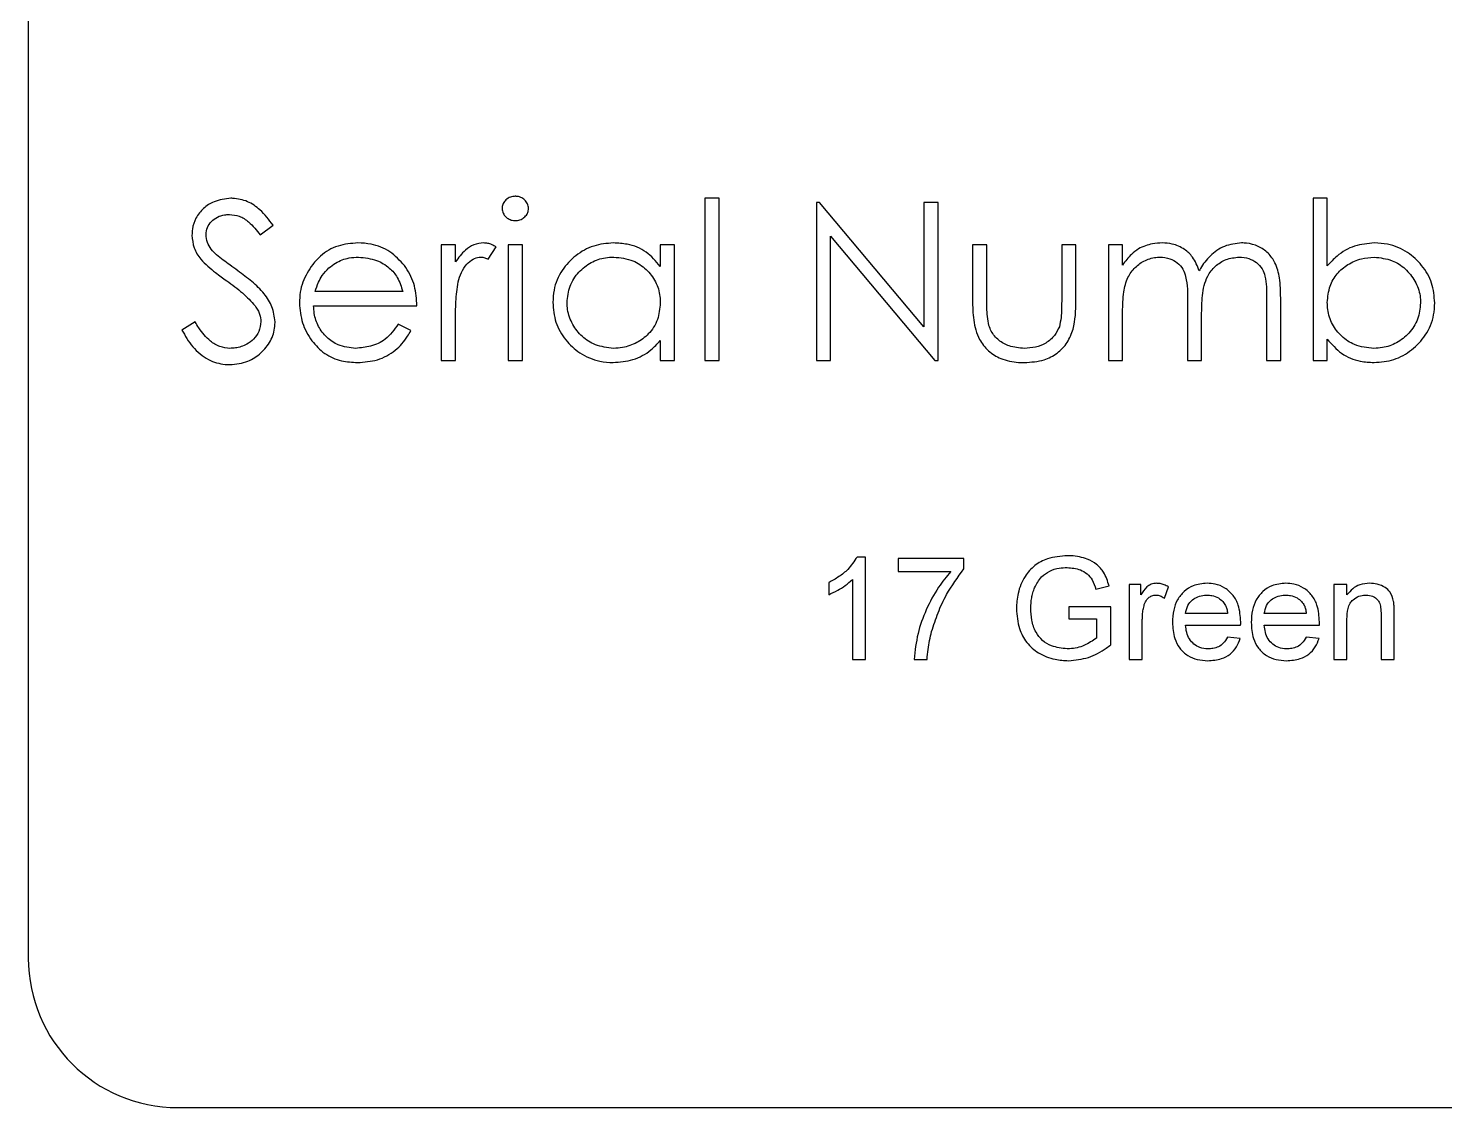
# Model space of a CAD drawing. Extents: x 75 to 2075, y 25 to 1460.
# Drawn here: x 801.24 to 829.67, y 1144.53 to 1166.2 of the extents above; entities that cross this region are included whole.
import ezdxf

# ---------------------------------------------------------------- set-up
doc = ezdxf.new("R2010")
doc.units = 0
doc.header["$LTSCALE"] = 5
doc.linetypes.add('SLD-KATı', pattern=[0])
doc.layers.get('0').update_dxf_attribs({"linetype": 'CONTINUOUS'})

msp = doc.modelspace()

# ---------------------------------------------------------------- linework, layer by layer
at = {"color": 7, "linetype": 'SLD-KATı'}
for p, q in [((801.237, 1221.529), (801.237, 1147.529)), ((815.105, 1162.785), (814.821, 1162.785)), ((814.821, 1162.785), (814.821, 1159.529)), ((815.105, 1159.529), (815.105, 1162.785)), ((827.317, 1162.785), (827.032, 1162.785)), ((827.032, 1162.785), (827.032, 1159.529)), ((827.317, 1161.428), (827.317, 1162.785)), ((817.059, 1162.704), (817.059, 1159.529)), ((817.119, 1162.704), (817.059, 1162.704)), ((819.217, 1160.205), (817.119, 1162.704)), ((819.217, 1162.704), (819.217, 1160.205)), ((819.502, 1162.704), (819.217, 1162.704)), ((819.502, 1159.529), (819.502, 1162.704)), ((805.893, 1162.052), (806.15, 1162.248)), ((817.344, 1162.022), (819.437, 1159.529)), ((817.344, 1159.529), (817.344, 1162.022)), ((809.529, 1161.849), (809.529, 1159.529)), ((809.814, 1161.849), (809.529, 1161.849)), ((809.814, 1161.507), (809.814, 1161.849)), ((810.471, 1161.563), (810.628, 1161.81)), ((810.872, 1161.849), (810.872, 1159.529)), ((811.157, 1161.849), (810.872, 1161.849)), ((811.157, 1159.529), (811.157, 1161.849)), ((814.21, 1161.849), (813.925, 1161.849)), ((813.925, 1161.849), (813.925, 1161.419)), ((814.21, 1159.529), (814.21, 1161.849)), ((820.194, 1161.849), (820.194, 1160.74)), ((820.479, 1161.849), (820.194, 1161.849)), ((820.479, 1160.773), (820.479, 1161.849)), ((822.27, 1161.849), (821.985, 1161.849)), ((821.985, 1161.849), (821.985, 1160.773)), ((822.27, 1160.719), (822.27, 1161.849)), ((823.206, 1161.849), (822.921, 1161.849)), ((822.921, 1161.849), (822.921, 1159.529)), ((823.206, 1161.446), (823.206, 1161.849)), ((808.755, 1160.913), (806.994, 1160.913)), ((826.096, 1160.787), (826.096, 1159.529)), ((826.381, 1159.529), (826.381, 1160.785)), ((806.964, 1160.628), (809.04, 1160.628)), ((823.206, 1159.529), (823.206, 1160.505)), ((824.508, 1160.708), (824.508, 1159.529)), ((804.587, 1160.302), (804.319, 1160.141)), ((808.918, 1160.128), (808.665, 1160.261)), ((809.814, 1159.529), (809.814, 1160.308)), ((824.793, 1159.529), (824.793, 1160.431)), ((813.925, 1159.93), (813.925, 1159.529)), ((827.317, 1159.529), (827.317, 1159.958)), ((809.529, 1159.529), (809.814, 1159.529)), ((810.872, 1159.529), (811.157, 1159.529)), ((813.925, 1159.529), (814.21, 1159.529)), ((814.821, 1159.529), (815.105, 1159.529)), ((817.059, 1159.529), (817.344, 1159.529)), ((819.437, 1159.529), (819.502, 1159.529)), ((822.921, 1159.529), (823.206, 1159.529)), ((824.508, 1159.529), (824.793, 1159.529)), ((826.096, 1159.529), (826.381, 1159.529)), ((827.032, 1159.529), (827.317, 1159.529)), ((818.044, 1155.583), (817.875, 1155.583)), ((818.044, 1153.529), (818.044, 1155.583)), ((818.703, 1155.557), (818.703, 1155.293)), ((820.02, 1155.557), (818.703, 1155.557)), ((820.02, 1155.344), (820.02, 1155.557)), ((817.307, 1155.07), (817.307, 1154.827)), ((817.781, 1155.13), (817.781, 1153.529)), ((818.703, 1155.293), (819.757, 1155.293)), ((822.671, 1154.937), (822.937, 1155.004)), ((823.576, 1155.03), (823.339, 1155.03)), ((823.339, 1155.03), (823.339, 1153.529)), ((823.576, 1154.821), (823.576, 1155.03)), ((824.047, 1154.758), (824.129, 1154.986)), ((827.448, 1155.03), (827.448, 1153.529)), ((827.712, 1155.03), (827.448, 1155.03)), ((827.712, 1154.821), (827.712, 1155.03)), ((822.97, 1154.582), (822.127, 1154.582)), ((822.127, 1154.582), (822.127, 1154.345)), ((822.97, 1153.822), (822.97, 1154.582)), ((822.127, 1154.345), (822.681, 1154.345)), ((822.681, 1154.345), (822.681, 1153.956)), ((823.603, 1153.529), (823.603, 1154.326)), ((825.315, 1154.451), (824.472, 1154.451)), ((826.895, 1154.451), (826.052, 1154.451)), ((827.712, 1153.529), (827.712, 1154.334)), ((828.397, 1154.425), (828.397, 1153.529)), ((828.66, 1153.529), (828.66, 1154.447)), ((824.472, 1154.213), (825.577, 1154.213)), ((825.57, 1153.95), (825.312, 1153.976)), ((826.052, 1154.213), (827.157, 1154.213)), ((827.15, 1153.95), (826.892, 1153.976)), ((817.781, 1153.529), (818.044, 1153.529)), ((819.019, 1153.529), (819.282, 1153.529)), ((823.339, 1153.529), (823.603, 1153.529)), ((827.448, 1153.529), (827.712, 1153.529)), ((828.397, 1153.529), (828.66, 1153.529)), ((804.237, 1144.529), (898.237, 1144.529))]:
    msp.add_line(p, q, dxfattribs=at)
msp.add_arc((804.237, 1147.529), 3, 180, 270, dxfattribs=at)
for points, knots in [([(805.304, 1162.785), (805.189, 1162.772), (804.989, 1162.749), (804.746, 1162.593), (804.594, 1162.398), (804.529, 1162.203), (804.524, 1162.085), (804.522, 1162.044)], [0, 0, 0, 0, 0.288327, 0.495882, 0.704483, 0.89801, 1, 1, 1, 1]), ([(806.15, 1162.248), (806.069, 1162.354), (805.926, 1162.542), (805.644, 1162.736), (805.43, 1162.781), (805.317, 1162.785), (805.304, 1162.785)], [0, 0, 0, 0, 0.385099, 0.674249, 0.964748, 1, 1, 1, 1]), ([(811.013, 1162.826), (810.98, 1162.823), (810.912, 1162.816), (810.826, 1162.76), (810.767, 1162.684), (810.752, 1162.62), (810.75, 1162.586), (810.75, 1162.58)], [0, 0, 0, 0, 0.247257, 0.513113, 0.74671, 0.952593, 1, 1, 1, 1]), ([(811.279, 1162.58), (811.275, 1162.613), (811.268, 1162.677), (811.206, 1162.755), (811.127, 1162.81), (811.057, 1162.824), (811.019, 1162.825), (811.013, 1162.826)], [0, 0, 0, 0, 0.247138, 0.474187, 0.718088, 0.957426, 1, 1, 1, 1]), ([(810.75, 1162.58), (810.754, 1162.548), (810.762, 1162.486), (810.818, 1162.413), (810.889, 1162.361), (810.958, 1162.339), (811.001, 1162.338), (811.013, 1162.337)], [0, 0, 0, 0, 0.243298, 0.464822, 0.671155, 0.909681, 1, 1, 1, 1]), ([(811.013, 1162.337), (811.046, 1162.34), (811.109, 1162.345), (811.191, 1162.395), (811.25, 1162.459), (811.276, 1162.526), (811.278, 1162.565), (811.279, 1162.58)], [0, 0, 0, 0, 0.240533, 0.473564, 0.706094, 0.88683, 1, 1, 1, 1]), ([(804.807, 1162.057), (804.812, 1162.105), (804.821, 1162.202), (804.908, 1162.326), (805.029, 1162.415), (805.158, 1162.455), (805.24, 1162.458), (805.273, 1162.459)], [0, 0, 0, 0, 0.208166, 0.419064, 0.640014, 0.858406, 1, 1, 1, 1]), ([(805.273, 1162.459), (805.341, 1162.453), (805.483, 1162.44), (805.703, 1162.292), (805.821, 1162.144), (805.893, 1162.052)], [0, 0, 0, 0, 0.261965, 0.547945, 1, 1, 1, 1]), ([(804.522, 1162.044), (804.531, 1161.958), (804.544, 1161.829), (804.62, 1161.669), (804.673, 1161.597), (804.7, 1161.561)], [0, 0, 0, 0, 0.4883159, 0.7407412, 1, 1, 1, 1]), ([(805.016, 1161.647), (804.98, 1161.684), (804.906, 1161.758), (804.823, 1161.897), (804.812, 1162.003), (804.807, 1162.057)], [0, 0, 0, 0, 0.328834, 0.66065, 1, 1, 1, 1]), ([(805.443, 1161.331), (805.389, 1161.37), (805.29, 1161.441), (805.145, 1161.543), (805.059, 1161.613), (805.016, 1161.647)], [0, 0, 0, 0, 0.3765195, 0.688106, 1, 1, 1, 1]), ([(807.854, 1161.889), (807.719, 1161.878), (807.447, 1161.856), (807.135, 1161.674), (806.996, 1161.514), (806.947, 1161.457)], [0, 0, 0, 0, 0.388279, 0.780898, 1, 1, 1, 1]), ([(808.788, 1161.433), (808.697, 1161.533), (808.513, 1161.736), (808.166, 1161.873), (807.942, 1161.885), (807.854, 1161.889)], [0, 0, 0, 0, 0.3749579, 0.7539486, 1, 1, 1, 1]), ([(810.38, 1161.889), (810.312, 1161.881), (810.178, 1161.865), (809.973, 1161.732), (809.874, 1161.592), (809.814, 1161.507)], [0, 0, 0, 0, 0.28438, 0.562795, 1, 1, 1, 1]), ([(810.628, 1161.81), (810.599, 1161.826), (810.546, 1161.856), (810.462, 1161.884), (810.408, 1161.887), (810.38, 1161.889)], [0, 0, 0, 0, 0.380021, 0.684558, 1, 1, 1, 1]), ([(812.986, 1161.889), (812.851, 1161.878), (812.579, 1161.856), (812.219, 1161.649), (811.933, 1161.345), (811.784, 1161.004), (811.772, 1160.778), (811.768, 1160.695)], [0, 0, 0, 0, 0.2134351, 0.4283292, 0.6410732, 0.8690004, 1, 1, 1, 1]), ([(813.925, 1161.419), (813.837, 1161.523), (813.658, 1161.73), (813.307, 1161.872), (813.079, 1161.884), (812.986, 1161.889)], [0, 0, 0, 0, 0.370458, 0.745248, 1, 1, 1, 1]), ([(823.528, 1161.772), (823.479, 1161.736), (823.393, 1161.673), (823.289, 1161.559), (823.234, 1161.483), (823.206, 1161.446)], [0, 0, 0, 0, 0.39048, 0.693671, 1, 1, 1, 1]), ([(824.006, 1161.889), (823.939, 1161.886), (823.823, 1161.879), (823.662, 1161.835), (823.573, 1161.793), (823.528, 1161.772)], [0, 0, 0, 0, 0.403238, 0.698466, 1, 1, 1, 1]), ([(824.744, 1161.329), (824.707, 1161.426), (824.642, 1161.592), (824.443, 1161.778), (824.228, 1161.874), (824.072, 1161.885), (824.006, 1161.889)], [0, 0, 0, 0, 0.307751, 0.530746, 0.801827, 1, 1, 1, 1]), ([(825.595, 1161.889), (825.478, 1161.876), (825.244, 1161.848), (824.958, 1161.644), (824.812, 1161.451), (824.752, 1161.344), (824.744, 1161.329)], [0, 0, 0, 0, 0.326282, 0.653944, 0.953703, 1, 1, 1, 1]), ([(826.381, 1160.785), (826.378, 1160.919), (826.373, 1161.158), (826.293, 1161.473), (826.136, 1161.693), (825.934, 1161.831), (825.743, 1161.884), (825.629, 1161.888), (825.595, 1161.889)], [0, 0, 0, 0, 0.260446, 0.465966, 0.621668, 0.777469, 0.933969, 1, 1, 1, 1]), ([(828.263, 1161.889), (828.128, 1161.877), (827.857, 1161.853), (827.533, 1161.664), (827.379, 1161.496), (827.317, 1161.428)], [0, 0, 0, 0, 0.3715975, 0.745947, 1, 1, 1, 1]), ([(829.474, 1160.684), (829.463, 1160.82), (829.441, 1161.092), (829.23, 1161.444), (828.927, 1161.723), (828.585, 1161.872), (828.352, 1161.885), (828.263, 1161.889)], [0, 0, 0, 0, 0.213123, 0.427965, 0.630617, 0.86035, 1, 1, 1, 1]), ([(804.7, 1161.561), (804.746, 1161.512), (804.839, 1161.416), (805.017, 1161.277), (805.145, 1161.183), (805.22, 1161.129)], [0, 0, 0, 0, 0.296491, 0.591861, 1, 1, 1, 1]), ([(806.191, 1160.306), (806.178, 1160.409), (806.151, 1160.613), (805.971, 1160.888), (805.727, 1161.12), (805.538, 1161.26), (805.443, 1161.331)], [0, 0, 0, 0, 0.232674, 0.465215, 0.729892, 1, 1, 1, 1]), ([(806.947, 1161.457), (806.872, 1161.343), (806.759, 1161.171), (806.689, 1160.898), (806.683, 1160.755), (806.68, 1160.682)], [0, 0, 0, 0, 0.484287, 0.738171, 1, 1, 1, 1]), ([(806.994, 1160.913), (807.016, 1160.976), (807.054, 1161.088), (807.141, 1161.254), (807.224, 1161.339), (807.27, 1161.387)], [0, 0, 0, 0, 0.360566, 0.6415322, 1, 1, 1, 1]), ([(807.27, 1161.387), (807.314, 1161.421), (807.434, 1161.515), (807.643, 1161.593), (807.804, 1161.601), (807.868, 1161.605)], [0, 0, 0, 0, 0.25552, 0.702185, 1, 1, 1, 1]), ([(807.868, 1161.605), (807.992, 1161.591), (808.214, 1161.566), (808.483, 1161.407), (808.67, 1161.187), (808.725, 1161.009), (808.755, 1160.913)], [0, 0, 0, 0, 0.3027815, 0.5460211, 0.7522795, 1, 1, 1, 1]), ([(809.04, 1160.628), (809.031, 1160.762), (809.013, 1161.032), (808.887, 1161.298), (808.797, 1161.42), (808.788, 1161.433)], [0, 0, 0, 0, 0.4697014, 0.9435019, 1, 1, 1, 1]), ([(809.865, 1161.105), (809.884, 1161.169), (809.923, 1161.297), (810.024, 1161.459), (810.152, 1161.564), (810.258, 1161.6), (810.313, 1161.604), (810.326, 1161.605)], [0, 0, 0, 0, 0.27539, 0.553074, 0.771605, 0.946875, 1, 1, 1, 1]), ([(810.326, 1161.605), (810.339, 1161.604), (810.364, 1161.602), (810.414, 1161.589), (810.448, 1161.573), (810.471, 1161.563)], [0, 0, 0, 0, 0.2514633, 0.5034579, 1, 1, 1, 1]), ([(812.053, 1160.692), (812.065, 1160.803), (812.091, 1161.027), (812.274, 1161.311), (812.527, 1161.507), (812.779, 1161.595), (812.935, 1161.602), (812.99, 1161.605)], [0, 0, 0, 0, 0.230185, 0.461334, 0.676714, 0.885564, 1, 1, 1, 1]), ([(812.99, 1161.605), (813.123, 1161.591), (813.362, 1161.567), (813.65, 1161.367), (813.845, 1161.119), (813.918, 1160.873), (813.923, 1160.727), (813.925, 1160.684)], [0, 0, 0, 0, 0.270112, 0.485528, 0.70066, 0.910302, 1, 1, 1, 1]), ([(823.206, 1160.505), (823.209, 1160.638), (823.214, 1160.873), (823.291, 1161.186), (823.451, 1161.406), (823.658, 1161.552), (823.84, 1161.6), (823.94, 1161.604), (823.956, 1161.605)], [0, 0, 0, 0, 0.267219, 0.468685, 0.633879, 0.79896, 0.967225, 1, 1, 1, 1]), ([(823.956, 1161.605), (824.024, 1161.599), (824.15, 1161.589), (824.31, 1161.496), (824.424, 1161.369), (824.515, 1161.101), (824.511, 1160.879), (824.508, 1160.708)], [0, 0, 0, 0, 0.167004, 0.308977, 0.451202, 0.580899, 1, 1, 1, 1]), ([(824.793, 1160.431), (824.795, 1160.564), (824.799, 1160.831), (824.87, 1161.188), (825.061, 1161.429), (825.282, 1161.575), (825.456, 1161.595), (825.546, 1161.605)], [0, 0, 0, 0, 0.254204, 0.511444, 0.67065, 0.829829, 1, 1, 1, 1]), ([(825.546, 1161.605), (825.613, 1161.6), (825.738, 1161.59), (825.9, 1161.501), (826.015, 1161.376), (826.099, 1161.132), (826.097, 1160.933), (826.096, 1160.787)], [0, 0, 0, 0, 0.177865, 0.3280261, 0.4784834, 0.6150707, 1, 1, 1, 1]), ([(827.317, 1160.693), (827.327, 1160.806), (827.346, 1161.014), (827.505, 1161.28), (827.728, 1161.467), (827.987, 1161.584), (828.171, 1161.598), (828.256, 1161.605)], [0, 0, 0, 0, 0.230981, 0.425687, 0.620407, 0.825104, 1, 1, 1, 1]), ([(828.256, 1161.605), (828.38, 1161.59), (828.608, 1161.565), (828.893, 1161.379), (829.087, 1161.13), (829.18, 1160.884), (829.187, 1160.732), (829.189, 1160.684)], [0, 0, 0, 0, 0.254777, 0.469573, 0.684649, 0.900958, 1, 1, 1, 1]), ([(805.22, 1161.129), (805.274, 1161.09), (805.382, 1161.011), (805.583, 1160.853), (805.71, 1160.713), (805.792, 1160.623)], [0, 0, 0, 0, 0.2610679, 0.5221889, 1, 1, 1, 1]), ([(809.814, 1160.308), (809.814, 1160.375), (809.815, 1160.508), (809.82, 1160.775), (809.847, 1160.973), (809.865, 1161.105)], [0, 0, 0, 0, 0.250362, 0.500776, 1, 1, 1, 1]), ([(820.524, 1160.23), (820.512, 1160.29), (820.488, 1160.41), (820.48, 1160.592), (820.479, 1160.712), (820.479, 1160.773)], [0, 0, 0, 0, 0.336515, 0.66776, 1, 1, 1, 1]), ([(821.985, 1160.773), (821.984, 1160.706), (821.982, 1160.578), (821.976, 1160.388), (821.95, 1160.268), (821.938, 1160.207)], [0, 0, 0, 0, 0.35171, 0.674109, 1, 1, 1, 1]), ([(805.792, 1160.623), (805.811, 1160.595), (805.846, 1160.543), (805.894, 1160.44), (805.901, 1160.36), (805.906, 1160.311)], [0, 0, 0, 0, 0.29708, 0.559854, 1, 1, 1, 1]), ([(806.68, 1160.682), (806.692, 1160.547), (806.716, 1160.276), (806.91, 1159.926), (807.176, 1159.652), (807.507, 1159.507), (807.738, 1159.494), (807.847, 1159.488)], [0, 0, 0, 0, 0.216841, 0.434525, 0.629213, 0.824934, 1, 1, 1, 1]), ([(807.811, 1159.773), (807.69, 1159.785), (807.476, 1159.807), (807.221, 1159.987), (807.051, 1160.206), (806.976, 1160.433), (806.968, 1160.576), (806.964, 1160.628)], [0, 0, 0, 0, 0.26843, 0.474294, 0.67981, 0.882961, 1, 1, 1, 1]), ([(811.768, 1160.695), (811.779, 1160.56), (811.801, 1160.288), (812.009, 1159.935), (812.312, 1159.656), (812.654, 1159.506), (812.889, 1159.493), (812.977, 1159.488)], [0, 0, 0, 0, 0.213003, 0.427721, 0.628915, 0.859582, 1, 1, 1, 1]), ([(812.988, 1159.773), (812.862, 1159.787), (812.633, 1159.813), (812.348, 1160), (812.154, 1160.247), (812.062, 1160.493), (812.055, 1160.645), (812.053, 1160.692)], [0, 0, 0, 0, 0.257746, 0.471198, 0.684837, 0.902974, 1, 1, 1, 1]), ([(813.925, 1160.684), (813.914, 1160.57), (813.893, 1160.342), (813.71, 1160.059), (813.455, 1159.875), (813.208, 1159.784), (813.048, 1159.776), (812.988, 1159.773)], [0, 0, 0, 0, 0.232884, 0.468196, 0.66817, 0.876247, 1, 1, 1, 1]), ([(820.194, 1160.74), (820.197, 1160.607), (820.203, 1160.339), (820.295, 1159.976), (820.504, 1159.712), (820.777, 1159.543), (821.035, 1159.491), (821.195, 1159.489), (821.234, 1159.488)], [0, 0, 0, 0, 0.2144782, 0.4311988, 0.5868341, 0.7425332, 0.9383472, 1, 1, 1, 1]), ([(821.234, 1159.488), (821.369, 1159.496), (821.603, 1159.511), (821.903, 1159.666), (822.108, 1159.882), (822.26, 1160.241), (822.266, 1160.529), (822.27, 1160.719)], [0, 0, 0, 0, 0.218833, 0.377577, 0.536189, 0.693781, 1, 1, 1, 1]), ([(828.252, 1159.773), (828.119, 1159.786), (827.883, 1159.81), (827.597, 1160.005), (827.403, 1160.249), (827.325, 1160.496), (827.319, 1160.646), (827.317, 1160.693)], [0, 0, 0, 0, 0.2705, 0.481104, 0.691332, 0.90323, 1, 1, 1, 1]), ([(829.189, 1160.684), (829.177, 1160.574), (829.152, 1160.352), (828.971, 1160.07), (828.72, 1159.873), (828.467, 1159.783), (828.309, 1159.775), (828.252, 1159.773)], [0, 0, 0, 0, 0.228006, 0.456921, 0.672358, 0.881392, 1, 1, 1, 1]), ([(828.255, 1159.488), (828.39, 1159.499), (828.662, 1159.521), (829.022, 1159.728), (829.31, 1160.033), (829.459, 1160.376), (829.47, 1160.603), (829.474, 1160.684)], [0, 0, 0, 0, 0.213113, 0.427709, 0.640114, 0.871609, 1, 1, 1, 1]), ([(805.284, 1159.773), (805.216, 1159.78), (805.074, 1159.795), (804.85, 1159.937), (804.695, 1160.121), (804.611, 1160.262), (804.587, 1160.302)], [0, 0, 0, 0, 0.220337, 0.463598, 0.846885, 1, 1, 1, 1]), ([(805.906, 1160.311), (805.898, 1160.243), (805.881, 1160.113), (805.77, 1159.955), (805.607, 1159.837), (805.438, 1159.779), (805.321, 1159.774), (805.284, 1159.773)], [0, 0, 0, 0, 0.222698, 0.424973, 0.615186, 0.879255, 1, 1, 1, 1]), ([(805.284, 1159.447), (805.408, 1159.459), (805.636, 1159.482), (805.916, 1159.672), (806.113, 1159.912), (806.187, 1160.143), (806.19, 1160.275), (806.191, 1160.306)], [0, 0, 0, 0, 0.266507, 0.490046, 0.712942, 0.931651, 1, 1, 1, 1]), ([(808.665, 1160.261), (808.586, 1160.15), (808.443, 1159.95), (808.12, 1159.8), (807.911, 1159.782), (807.811, 1159.773)], [0, 0, 0, 0, 0.392099, 0.706398, 1, 1, 1, 1]), ([(821.236, 1159.773), (821.131, 1159.781), (820.947, 1159.796), (820.713, 1159.927), (820.58, 1160.081), (820.538, 1160.192), (820.524, 1160.23)], [0, 0, 0, 0, 0.345974, 0.605803, 0.866918, 1, 1, 1, 1]), ([(821.938, 1160.207), (821.909, 1160.146), (821.846, 1160.014), (821.671, 1159.871), (821.459, 1159.784), (821.31, 1159.777), (821.236, 1159.773)], [0, 0, 0, 0, 0.229405, 0.493901, 0.747427, 1, 1, 1, 1]), ([(804.319, 1160.141), (804.386, 1160.025), (804.522, 1159.791), (804.824, 1159.533), (805.105, 1159.452), (805.252, 1159.448), (805.284, 1159.447)], [0, 0, 0, 0, 0.3205872, 0.6458516, 0.9238237, 1, 1, 1, 1]), ([(807.847, 1159.488), (807.982, 1159.497), (808.254, 1159.516), (808.61, 1159.712), (808.814, 1159.944), (808.897, 1160.09), (808.918, 1160.128)], [0, 0, 0, 0, 0.30667, 0.616528, 0.899609, 1, 1, 1, 1]), ([(812.977, 1159.488), (813.112, 1159.499), (813.383, 1159.52), (813.711, 1159.698), (813.864, 1159.864), (813.925, 1159.93)], [0, 0, 0, 0, 0.373815, 0.751033, 1, 1, 1, 1]), ([(827.317, 1159.958), (827.406, 1159.855), (827.584, 1159.648), (827.934, 1159.506), (828.162, 1159.493), (828.255, 1159.488)], [0, 0, 0, 0, 0.3707112, 0.7459921, 1, 1, 1, 1]), ([(817.875, 1155.583), (817.817, 1155.497), (817.717, 1155.346), (817.512, 1155.182), (817.376, 1155.107), (817.307, 1155.07)], [0, 0, 0, 0, 0.399259, 0.695673, 1, 1, 1, 1]), ([(822.099, 1155.61), (821.963, 1155.599), (821.73, 1155.58), (821.431, 1155.424), (821.22, 1155.181), (821.096, 1154.875), (821.081, 1154.649), (821.074, 1154.546)], [0, 0, 0, 0, 0.243051, 0.41743, 0.592715, 0.814275, 1, 1, 1, 1]), ([(821.44, 1154.967), (821.481, 1155.044), (821.553, 1155.181), (821.739, 1155.309), (821.919, 1155.366), (822.04, 1155.37), (822.093, 1155.372)], [0, 0, 0, 0, 0.315191, 0.560261, 0.803938, 1, 1, 1, 1]), ([(822.093, 1155.372), (822.185, 1155.364), (822.328, 1155.35), (822.503, 1155.252), (822.613, 1155.116), (822.65, 1155.002), (822.671, 1154.937)], [0, 0, 0, 0, 0.346017, 0.544209, 0.744183, 1, 1, 1, 1]), ([(822.937, 1155.004), (822.906, 1155.099), (822.854, 1155.262), (822.69, 1155.446), (822.466, 1155.565), (822.26, 1155.606), (822.124, 1155.609), (822.099, 1155.61)], [0, 0, 0, 0, 0.26314, 0.45117, 0.638867, 0.932055, 1, 1, 1, 1]), ([(817.307, 1154.827), (817.367, 1154.855), (817.483, 1154.908), (817.644, 1155.008), (817.735, 1155.089), (817.781, 1155.13)], [0, 0, 0, 0, 0.3544487, 0.6748875, 1, 1, 1, 1]), ([(819.757, 1155.293), (819.672, 1155.189), (819.479, 1154.952), (819.256, 1154.531), (819.079, 1154.044), (819.039, 1153.702), (819.019, 1153.529)], [0, 0, 0, 0, 0.206285, 0.471065, 0.731401, 1, 1, 1, 1]), ([(819.373, 1154.087), (819.414, 1154.214), (819.494, 1154.469), (819.697, 1154.9), (819.898, 1155.176), (820.02, 1155.344)], [0, 0, 0, 0, 0.281557, 0.563346, 1, 1, 1, 1]), ([(821.363, 1154.557), (821.367, 1154.626), (821.372, 1154.73), (821.403, 1154.866), (821.428, 1154.933), (821.44, 1154.967)], [0, 0, 0, 0, 0.492005, 0.744705, 1, 1, 1, 1]), ([(823.883, 1155.056), (823.849, 1155.053), (823.779, 1155.046), (823.662, 1154.968), (823.61, 1154.879), (823.576, 1154.821)], [0, 0, 0, 0, 0.248366, 0.508593, 1, 1, 1, 1]), ([(823.643, 1154.627), (823.658, 1154.664), (823.683, 1154.726), (823.755, 1154.79), (823.819, 1154.817), (823.86, 1154.819), (823.873, 1154.819)], [0, 0, 0, 0, 0.364471, 0.621341, 0.879582, 1, 1, 1, 1]), ([(823.873, 1154.819), (823.888, 1154.818), (823.933, 1154.816), (823.993, 1154.793), (824.032, 1154.767), (824.047, 1154.758)], [0, 0, 0, 0, 0.252326, 0.717818, 1, 1, 1, 1]), ([(824.129, 1154.986), (824.1, 1155.001), (824.046, 1155.028), (823.963, 1155.052), (823.91, 1155.055), (823.883, 1155.056)], [0, 0, 0, 0, 0.38669, 0.689143, 1, 1, 1, 1]), ([(824.902, 1155.056), (824.807, 1155.048), (824.64, 1155.032), (824.435, 1154.899), (824.299, 1154.728), (824.22, 1154.509), (824.212, 1154.351), (824.208, 1154.267)], [0, 0, 0, 0, 0.238848, 0.420245, 0.601322, 0.785852, 1, 1, 1, 1]), ([(824.472, 1154.451), (824.482, 1154.506), (824.5, 1154.61), (824.6, 1154.724), (824.717, 1154.794), (824.821, 1154.817), (824.884, 1154.819), (824.901, 1154.819)], [0, 0, 0, 0, 0.266859, 0.497873, 0.69884, 0.917601, 1, 1, 1, 1]), ([(824.901, 1154.819), (824.934, 1154.818), (825.013, 1154.814), (825.127, 1154.774), (825.19, 1154.718), (825.218, 1154.693)], [0, 0, 0, 0, 0.283538, 0.680511, 1, 1, 1, 1]), ([(825.578, 1154.281), (825.571, 1154.395), (825.559, 1154.583), (825.435, 1154.819), (825.27, 1154.969), (825.082, 1155.047), (824.956, 1155.053), (824.902, 1155.056)], [0, 0, 0, 0, 0.29255, 0.483869, 0.67557, 0.860153, 1, 1, 1, 1]), ([(826.483, 1155.056), (826.388, 1155.048), (826.22, 1155.032), (826.016, 1154.899), (825.88, 1154.728), (825.801, 1154.509), (825.793, 1154.351), (825.789, 1154.267)], [0, 0, 0, 0, 0.238847, 0.420248, 0.601321, 0.785852, 1, 1, 1, 1]), ([(826.052, 1154.451), (826.062, 1154.506), (826.08, 1154.61), (826.18, 1154.724), (826.298, 1154.794), (826.402, 1154.817), (826.464, 1154.819), (826.482, 1154.819)], [0, 0, 0, 0, 0.266856, 0.497874, 0.698834, 0.917601, 1, 1, 1, 1]), ([(826.482, 1154.819), (826.515, 1154.818), (826.594, 1154.814), (826.707, 1154.774), (826.77, 1154.718), (826.799, 1154.693)], [0, 0, 0, 0, 0.283525, 0.6805, 1, 1, 1, 1]), ([(827.159, 1154.281), (827.151, 1154.395), (827.14, 1154.583), (827.016, 1154.819), (826.851, 1154.969), (826.662, 1155.047), (826.537, 1155.053), (826.483, 1155.056)], [0, 0, 0, 0, 0.292551, 0.48387, 0.675573, 0.860152, 1, 1, 1, 1]), ([(828.169, 1155.056), (828.102, 1155.051), (827.979, 1155.041), (827.817, 1154.953), (827.747, 1154.865), (827.712, 1154.821)], [0, 0, 0, 0, 0.3766554, 0.683152, 1, 1, 1, 1]), ([(827.712, 1154.334), (827.715, 1154.406), (827.719, 1154.516), (827.766, 1154.652), (827.841, 1154.74), (827.947, 1154.801), (828.041, 1154.818), (828.09, 1154.819), (828.096, 1154.819)], [0, 0, 0, 0, 0.30617, 0.466327, 0.59985, 0.790966, 0.974731, 1, 1, 1, 1]), ([(828.096, 1154.819), (828.141, 1154.815), (828.216, 1154.808), (828.308, 1154.751), (828.367, 1154.673), (828.394, 1154.559), (828.396, 1154.474), (828.397, 1154.425)], [0, 0, 0, 0, 0.235384, 0.39411, 0.553965, 0.739083, 1, 1, 1, 1]), ([(828.647, 1154.693), (828.628, 1154.76), (828.597, 1154.868), (828.47, 1154.986), (828.328, 1155.046), (828.219, 1155.053), (828.169, 1155.056)], [0, 0, 0, 0, 0.309745, 0.502044, 0.771553, 1, 1, 1, 1]), ([(821.074, 1154.546), (821.085, 1154.411), (821.106, 1154.17), (821.269, 1153.857), (821.52, 1153.637), (821.821, 1153.52), (822.03, 1153.507), (822.121, 1153.502)], [0, 0, 0, 0, 0.243358, 0.432038, 0.621651, 0.836026, 1, 1, 1, 1]), ([(822.097, 1153.739), (821.989, 1153.751), (821.81, 1153.771), (821.592, 1153.9), (821.449, 1154.082), (821.374, 1154.311), (821.367, 1154.477), (821.363, 1154.557)], [0, 0, 0, 0, 0.259644, 0.429125, 0.599175, 0.806748, 1, 1, 1, 1]), ([(823.603, 1154.326), (823.603, 1154.36), (823.605, 1154.427), (823.618, 1154.528), (823.635, 1154.594), (823.643, 1154.627)], [0, 0, 0, 0, 0.328453, 0.662568, 1, 1, 1, 1]), ([(825.218, 1154.693), (825.239, 1154.667), (825.274, 1154.621), (825.303, 1154.536), (825.31, 1154.481), (825.315, 1154.451)], [0, 0, 0, 0, 0.38067, 0.647159, 1, 1, 1, 1]), ([(826.799, 1154.693), (826.819, 1154.667), (826.855, 1154.621), (826.883, 1154.536), (826.891, 1154.481), (826.895, 1154.451)], [0, 0, 0, 0, 0.38067, 0.647159, 1, 1, 1, 1]), ([(828.66, 1154.447), (828.66, 1154.481), (828.659, 1154.538), (828.656, 1154.621), (828.65, 1154.669), (828.647, 1154.693)], [0, 0, 0, 0, 0.405275, 0.702136, 1, 1, 1, 1]), ([(824.208, 1154.267), (824.215, 1154.159), (824.227, 1153.977), (824.345, 1153.747), (824.506, 1153.599), (824.706, 1153.514), (824.846, 1153.506), (824.916, 1153.502)], [0, 0, 0, 0, 0.272997, 0.45837, 0.644455, 0.82052, 1, 1, 1, 1]), ([(825.577, 1154.213), (825.577, 1154.219), (825.577, 1154.23), (825.578, 1154.253), (825.578, 1154.27), (825.578, 1154.281)], [0, 0, 0, 0, 0.249604, 0.499751, 1, 1, 1, 1]), ([(825.789, 1154.267), (825.796, 1154.159), (825.807, 1153.977), (825.925, 1153.747), (826.086, 1153.599), (826.286, 1153.514), (826.426, 1153.506), (826.497, 1153.502)], [0, 0, 0, 0, 0.2729982, 0.4583691, 0.6444549, 0.820524, 1, 1, 1, 1]), ([(827.157, 1154.213), (827.158, 1154.219), (827.158, 1154.23), (827.158, 1154.253), (827.158, 1154.27), (827.159, 1154.281)], [0, 0, 0, 0, 0.249605, 0.499753, 1, 1, 1, 1]), ([(819.282, 1153.529), (819.288, 1153.595), (819.299, 1153.722), (819.328, 1153.909), (819.358, 1154.028), (819.373, 1154.087)], [0, 0, 0, 0, 0.352914, 0.675594, 1, 1, 1, 1]), ([(822.681, 1153.956), (822.603, 1153.902), (822.441, 1153.792), (822.229, 1153.743), (822.113, 1153.74), (822.097, 1153.739)], [0, 0, 0, 0, 0.446351, 0.925945, 1, 1, 1, 1]), ([(824.92, 1153.739), (824.866, 1153.744), (824.765, 1153.752), (824.635, 1153.829), (824.542, 1153.935), (824.487, 1154.069), (824.477, 1154.165), (824.472, 1154.213)], [0, 0, 0, 0, 0.223478, 0.413518, 0.603306, 0.799882, 1, 1, 1, 1]), ([(824.916, 1153.502), (825.01, 1153.508), (825.169, 1153.519), (825.37, 1153.627), (825.504, 1153.772), (825.548, 1153.892), (825.57, 1153.95)], [0, 0, 0, 0, 0.325186, 0.554015, 0.783209, 1, 1, 1, 1]), ([(825.312, 1153.976), (825.287, 1153.932), (825.243, 1153.853), (825.135, 1153.777), (825.027, 1153.744), (824.954, 1153.741), (824.92, 1153.739)], [0, 0, 0, 0, 0.310031, 0.551349, 0.791228, 1, 1, 1, 1]), ([(826.501, 1153.739), (826.446, 1153.744), (826.345, 1153.752), (826.216, 1153.829), (826.122, 1153.935), (826.068, 1154.069), (826.057, 1154.165), (826.052, 1154.213)], [0, 0, 0, 0, 0.223484, 0.413517, 0.60331, 0.799882, 1, 1, 1, 1]), ([(826.497, 1153.502), (826.59, 1153.508), (826.75, 1153.519), (826.95, 1153.627), (827.085, 1153.772), (827.129, 1153.892), (827.15, 1153.95)], [0, 0, 0, 0, 0.32519, 0.554014, 0.78321, 1, 1, 1, 1]), ([(826.892, 1153.976), (826.868, 1153.932), (826.824, 1153.853), (826.716, 1153.777), (826.608, 1153.744), (826.535, 1153.741), (826.501, 1153.739)], [0, 0, 0, 0, 0.310028, 0.551355, 0.791236, 1, 1, 1, 1]), ([(822.121, 1153.502), (822.256, 1153.516), (822.527, 1153.542), (822.803, 1153.695), (822.94, 1153.799), (822.97, 1153.822)], [0, 0, 0, 0, 0.438188, 0.876754, 1, 1, 1, 1])]:
    msp.add_open_spline(points, degree=3, knots=knots, dxfattribs=at)

doc.saveas('drawing.dxf')
